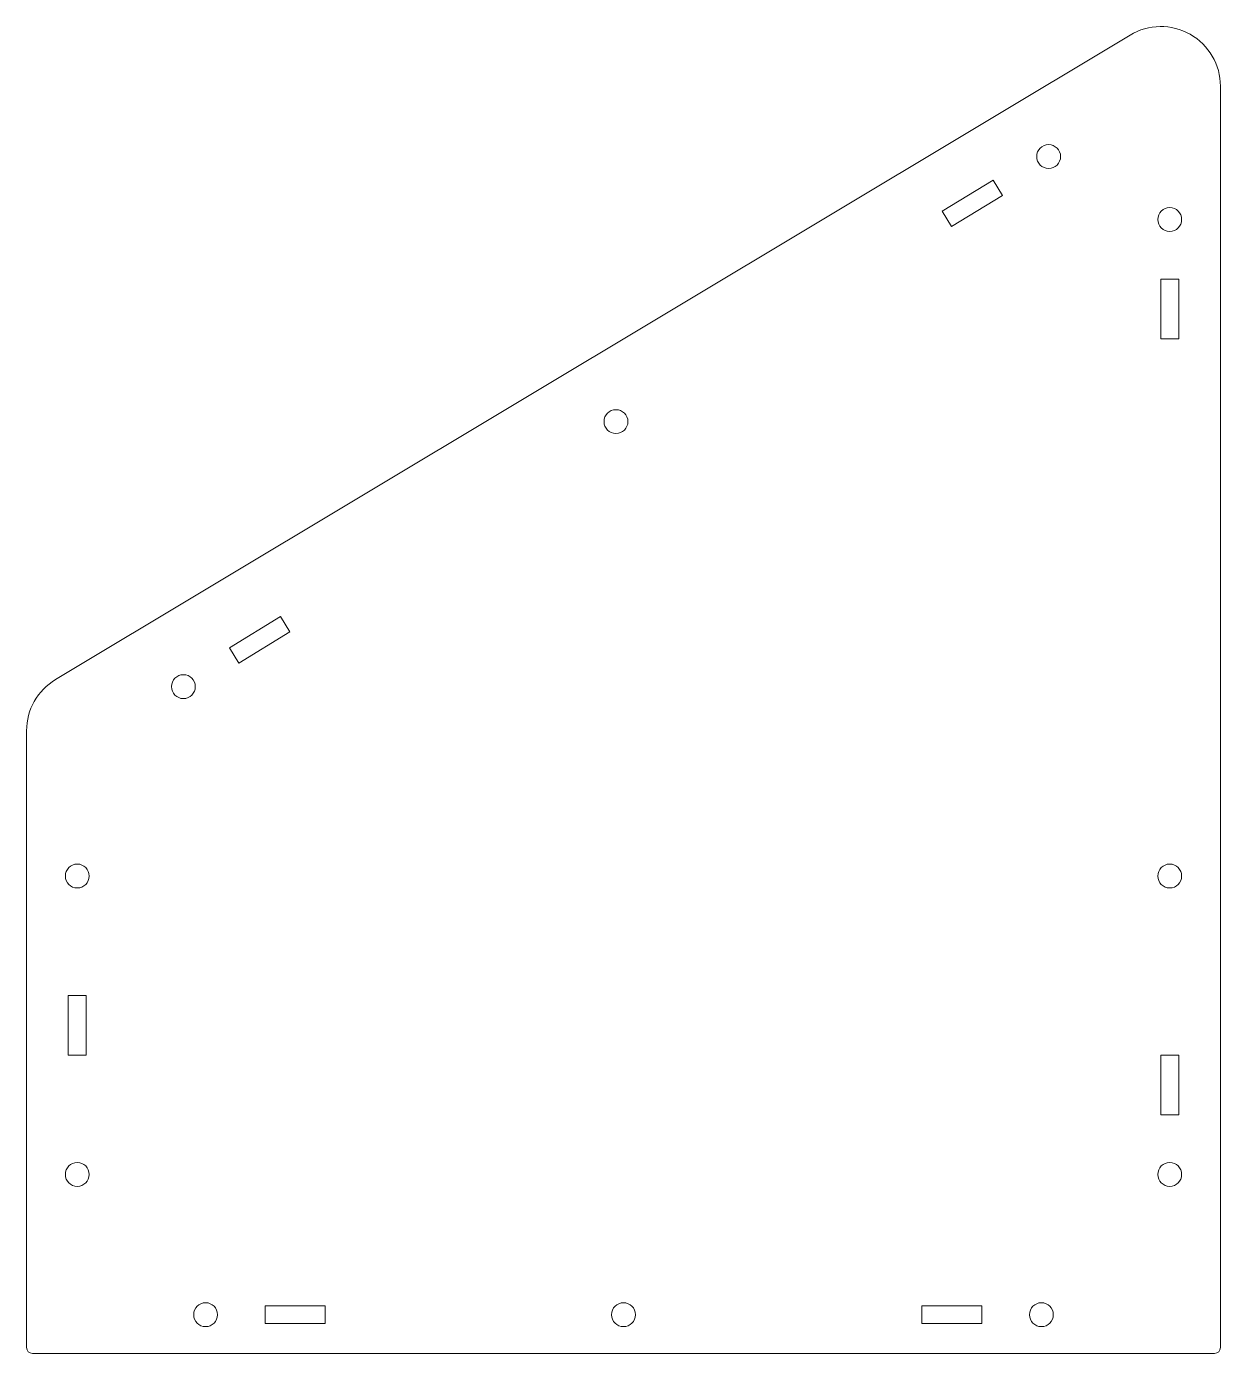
# Model space of a CAD drawing. Header units: millimetres. Extents: x 0 to 200, y 0 to 222.
import ezdxf

# ---------------------------------------------------------------- set-up
doc = ezdxf.new("R2010")
doc.units = ezdxf.units.MM
doc.layers.add('MountingHoles', color=1, linetype='CONTINUOUS', lineweight=0)
doc.layers.add('PanelOuter', color=1, linetype='CONTINUOUS', lineweight=0)

msp = doc.modelspace()

# ---------------------------------------------------------------- linework, layer by layer
at = {"layer": 'MountingHoles'}
for p, q in [((153.38, 191.38), (161.91, 196.61)), ((161.91, 196.61), (163.48, 194.05)), ((163.48, 194.05), (154.95, 188.82)), ((154.95, 188.82), (153.38, 191.38)), ((190, 180), (193, 180)), ((190, 170), (190, 180)), ((193, 180), (193, 170)), ((193, 170), (190, 170)), ((34.01, 118.23), (42.54, 123.46)), ((42.54, 123.46), (44.11, 120.9)), ((44.11, 120.9), (35.58, 115.67)), ((35.58, 115.67), (34.01, 118.23)), ((10, 60), (7, 60)), ((7, 60), (7, 50)), ((10, 50), (10, 60)), ((7, 50), (10, 50)), ((193, 50), (190, 50)), ((190, 50), (190, 40)), ((193, 40), (193, 50)), ((190, 40), (193, 40)), ((40, 8), (50, 8)), ((40, 5), (40, 8)), ((50, 8), (50, 5)), ((160, 8), (150, 8)), ((150, 8), (150, 5)), ((160, 5), (160, 8)), ((50, 5), (40, 5)), ((150, 5), (160, 5))]:
    msp.add_line(p, q, dxfattribs=at)
for centre in [(171.22, 200.55), (191.5, 190), (98.74, 156.14), (26.27, 111.73), (8.5, 80), (191.5, 80), (8.5, 30), (191.5, 30), (30, 6.5), (100, 6.5), (170, 6.5)]:
    msp.add_circle(centre, 2, dxfattribs=at)
at = {"layer": 'PanelOuter'}
for p, q in [((184.86, 220.91), (4.86, 112.91)), ((200, 212.34), (200, 110)), ((200, 1), (200, 110)), ((0, 104.34), (0, 1)), ((1, 0), (199, 0))]:
    msp.add_line(p, q, dxfattribs=at)
for centre, radius, start, end in [((190, 212.34), 10, 0, 120.9638), ((10, 104.34), 10, 120.9638, 180), ((1, 1), 1, 180, 270), ((199, 1), 1, 270, 0)]:
    msp.add_arc(centre, radius, start, end, dxfattribs=at)

doc.saveas('drawing.dxf')
